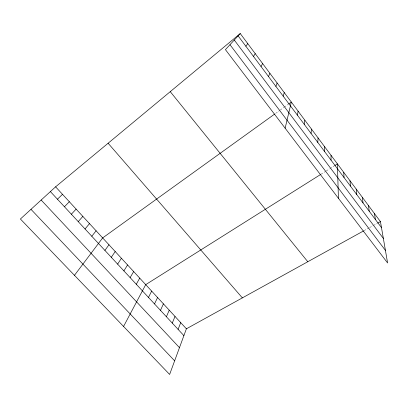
<?xml version="1.0" encoding="UTF-8"?>
<svg xmlns="http://www.w3.org/2000/svg" width="408" height="408" viewBox="0 0 408 408"><rect width="100%" height="100%" fill="white"/><g stroke="black" fill="none" stroke-linecap="round" stroke-linejoin="round"><path stroke-width="0.31" stroke-dasharray="2.04 1.53" d="M275.64 113.368L279.776 110.389M280.291 110.017L283.84 107.462M284.34 107.105L288.334 104.229M321.055 174.216L325.757 171.253M326.283 170.921L329.445 168.932M329.975 168.596L334.234 165.913M364.115 230.617L369.133 227.848M369.689 227.536L372.943 225.736M373.478 225.44L377.232 223.37"/><path stroke-width="0.61" d="M324.447 151.348L324.584 146.676M317.781 142.433L318.067 137.935M311.049 133.431L311.483 129.107M304.251 124.333L304.832 120.187M297.376 115.143L298.115 111.175M285.136 128.189L291.327 102.071L288.833 103.867M283.203 96.181L284.264 92.596M275.89 86.404L277.124 83.018M363.559 230.923L186.395 328.802L169.636 374.447L20.4 219.009L55.6 186.833L240.246 33.553L380.445 221.595L387.6 262.981L225.425 49.633L240.246 33.553M178.107 329.378L180.719 322.646M172.278 323.09L175.001 316.435M166.403 316.751L169.238 310.182M268.5 76.515L269.907 73.338M160.482 310.355L163.424 303.873M154.51 303.914L157.57 297.514M148.486 297.417L151.664 291.108M123.558 326.456L145.712 284.646L320.53 174.542M261.028 66.524L262.609 63.551M136.292 284.264L139.714 278.134M130.121 277.603L133.661 271.565M123.899 270.892L127.566 264.945M253.475 56.416L255.235 53.657M117.621 264.119L121.416 258.274M111.297 257.295L115.214 251.542M104.912 250.41L108.967 244.759M74.46 275.318L102.663 237.915L274.604 114.112M245.835 46.201L247.778 43.661M91.79 236.247L96.115 230.806M85.043 228.97L89.505 223.635M78.234 221.626L82.844 216.403M71.369 214.215L76.123 209.105M64.439 206.744L69.34 201.746M57.446 199.201L62.501 194.32M334.769 165.577L337.426 163.904L338.405 198.268M377.767 223.074L380.445 221.595M30.983 209.335L174.634 360.825M41.157 200.032L179.474 347.647M50.393 191.592L183.891 335.616M55.6 186.833L186.395 328.802M108.115 143.239L242.362 297.881M170.258 91.652L307.79 261.732M229.974 44.691L385.427 250.415M234.274 40.03L383.352 238.43M238.109 35.868L381.49 227.639M374.473 213.593L375.401 219.499M368.45 205.51L369.25 211.273M362.365 197.35L363.038 202.965M356.225 189.108L356.765 194.575M350.018 180.79L350.431 186.104M343.755 172.385L344.036 177.546M331.041 155.331L331.041 160.171"/></g></svg>
